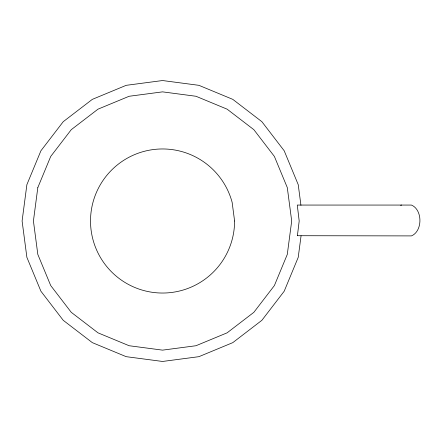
<?xml version="1.0" encoding="UTF-8"?>
<svg xmlns="http://www.w3.org/2000/svg" width="442" height="442" viewBox="0 0 442 442"><rect width="100%" height="100%" fill="white"/><g stroke="black" fill="none" stroke-linecap="round" stroke-linejoin="round"><path stroke-width="0.66" d="M301.063 235.813L298.223 257.355L284.195 291.228L261.874 320.317L232.785 342.638L198.906 356.672L162.557 361.457L126.202 356.672L92.328 342.638L63.239 320.317L40.918 291.228L26.885 257.355L22.1 221L26.885 184.645L40.918 150.772L63.239 121.683L92.328 99.362L126.202 85.328L162.557 80.543L198.906 85.328L232.785 99.362L261.874 121.683L284.195 150.772L298.223 184.645L300.947 205.315M400.607 205.265L401.629 205.06M297.411 235.708L411.441 235.906C422.751 231.21 422.751 209.757 411.441 205.06L297.273 205.06L299.184 221L297.411 235.708M37.819 187.579L33.421 221L37.819 254.421L50.719 285.565L71.245 312.312L97.986 332.832L129.136 345.732L162.557 350.136L195.977 345.732L227.122 332.832L253.868 312.312L274.388 285.565L287.289 254.421L291.692 221L287.289 187.579L274.388 156.435L253.868 129.688L227.122 109.168L195.977 96.268L162.557 91.864L129.136 96.268L97.986 109.168L71.245 129.688L50.719 156.435L37.819 187.579M234.591 221L232.138 202.353A72.035 72.035 0 0 0 116.252 165.816A72.035 72.035 0 0 0 132.114 286.289A72.035 72.035 0 0 0 234.591 221"/></g></svg>
